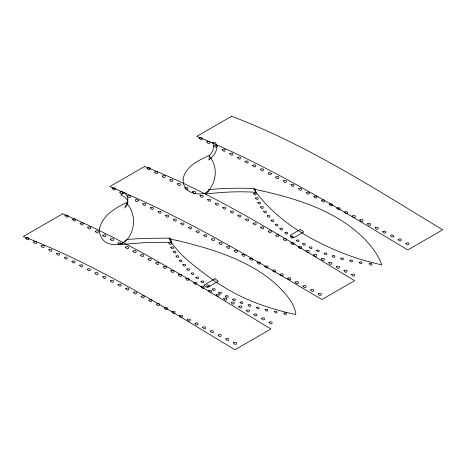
<?xml version="1.0" encoding="UTF-8"?>
<svg xmlns="http://www.w3.org/2000/svg" width="466" height="466" viewBox="0 0 466 466"><rect width="100%" height="100%" fill="white"/><g stroke="black" fill="none" stroke-linecap="round" stroke-linejoin="round"><path stroke-width="0.7" d="M213.591 146.639L212.764 150.996L209.455 155.912L208.902 160.071C212.77 156.751 216.847 152.388 216.69 146.936A28.024 16.176 0 0 0 216.008 143.819L215.548 142.8L212.222 142.159L212.694 143.056A26.626 15.372 0 0 1 213.591 146.639M183.039 179.16L183.4 183.447A35.329 20.399 0 0 0 186.738 189.499C192.505 194.619 201.627 195.382 208.349 191.736L212.607 184.565A85.191 49.186 0 0 0 214.849 177.266C216.241 169.63 214.15 161.376 208.902 155.592C198.464 160.38 185.276 166.618 183.039 179.16M127.865 202.127L127.352 204.743L124.69 208.052L127.072 202.663A20.615 11.9 0 0 0 127.847 199.355L126.898 195.749L124.69 192.697L120.811 194.934L124.678 197.095L127.002 199.535A14.79 8.539 0 0 1 127.865 202.127M99.683 228.095C98.21 235.563 103.679 243.421 111.327 244.225A11.918 6.879 0 0 0 116.191 244.475C125.01 244.685 130.457 236.804 132.484 229.068A81.323 46.95 0 0 0 133.433 218.973C132.868 212.945 130.23 207.23 126.35 202.611C115.422 208.057 102.741 215.304 99.683 228.095M209.537 285.978C205.582 288.664 206.077 282.087 209.537 285.978M87.637 227.338C90.526 232.027 93.072 224.868 87.637 227.338M138.501 200.741C133.928 203.863 134.563 196.291 138.501 200.741M206.753 141.938C209.642 146.627 212.187 139.462 206.753 141.938M271.468 173.87C266.896 176.993 267.531 169.42 271.468 173.87M329.194 204.306C332.083 208.995 334.629 201.836 329.194 204.306M393.91 236.245C389.337 239.367 389.972 231.794 393.91 236.245M25.735 238.132C28.543 242.844 31.205 235.691 25.735 238.132M33.435 242C36.243 246.712 38.905 239.565 33.435 242M41.084 245.902C43.891 250.615 46.548 243.468 41.084 245.902M48.784 249.77C51.592 254.488 54.248 247.335 48.784 249.77M64.96 215.484C67.768 220.197 70.43 213.044 64.96 215.484M56.485 253.644C59.293 258.356 61.955 251.203 56.485 253.644M72.55 219.416C75.358 224.129 78.02 216.981 72.55 219.416M64.186 257.512C66.993 262.224 69.655 255.077 64.186 257.512M80.082 223.383C82.896 228.095 85.552 220.948 80.082 223.383M71.886 261.385C74.694 266.098 77.356 258.945 71.886 261.385M79.587 265.253C82.395 269.965 85.057 262.818 79.587 265.253M95.21 231.282C98.017 236 100.679 228.847 95.21 231.282M87.229 269.156C90.043 273.868 92.699 266.721 87.229 269.156M112.108 188.264C114.916 192.976 117.578 185.823 112.108 188.264M102.747 235.248C105.555 239.967 108.211 232.814 102.747 235.248M94.93 273.024C97.744 277.742 100.4 270.589 94.93 273.024M119.756 192.167C122.564 196.879 125.22 189.726 119.756 192.167M110.337 239.186C113.145 243.899 115.801 236.745 110.337 239.186M102.636 276.897C105.444 281.61 108.1 274.462 102.636 276.897M127.399 196.07C130.206 200.782 132.868 193.629 127.399 196.07M117.869 243.153C120.677 247.865 123.339 240.712 117.869 243.153M110.337 280.765C113.145 285.483 115.801 278.33 110.337 280.765M125.406 247.12C128.214 251.832 130.87 244.679 125.406 247.12M118.038 284.639C120.845 289.351 123.502 282.198 118.038 284.639M147.011 168.11C149.819 172.822 152.481 165.675 147.011 168.11M142.637 203.904C145.444 208.617 148.101 201.463 142.637 203.904M132.996 251.052C135.804 255.764 138.466 248.617 132.996 251.052M125.738 288.506C128.546 293.219 131.208 286.072 125.738 288.506M154.549 172.076C157.357 176.789 160.013 169.641 154.549 172.076M150.279 207.807C153.087 212.519 155.749 205.366 150.279 207.807M140.528 255.019C143.336 259.731 145.998 252.584 140.528 255.019M133.381 292.409C136.194 297.122 138.851 289.974 133.381 292.409M162.139 176.014C164.947 180.726 167.603 173.573 162.139 176.014M157.927 211.71C160.735 216.422 163.397 209.269 157.927 211.71M148.066 258.985C150.873 263.698 153.535 256.545 148.066 258.985M141.082 296.283C143.895 300.995 146.551 293.842 141.082 296.283M169.729 179.946C172.536 184.658 175.193 177.511 169.729 179.946M165.57 215.612C168.383 220.325 171.039 213.172 165.57 215.612M155.656 262.917C158.463 267.63 161.125 260.482 155.656 262.917M148.782 300.151C151.596 304.863 154.252 297.716 148.782 300.151M177.261 183.913C180.068 188.625 182.73 181.472 177.261 183.913M173.16 219.544C175.973 224.257 178.629 217.109 173.16 219.544M168.657 242.984C171.133 247.131 173.469 240.84 168.657 242.984M163.187 266.884C166.001 271.596 168.657 264.449 163.187 266.884M156.483 304.024C159.296 308.737 161.952 301.584 156.483 304.024M170.707 247.3C173.183 251.448 175.519 245.157 170.707 247.3M184.851 187.845C187.658 192.557 190.32 185.41 184.851 187.845M199.093 138.041C201.9 142.759 204.557 135.606 199.093 138.041M173.148 251.716C175.618 255.863 177.96 249.572 173.148 251.716M180.808 223.447C183.616 228.159 186.278 221.012 180.808 223.447M170.725 270.851C173.533 275.563 176.195 268.416 170.725 270.851M175.973 256.096C178.443 260.244 180.785 253.953 175.973 256.096M164.189 307.892C166.997 312.604 169.653 305.457 164.189 307.892M192.441 191.782C195.254 196.495 197.91 189.342 192.441 191.782M179.183 260.447C181.658 264.595 184 258.304 179.183 260.447M188.45 227.35C191.264 232.062 193.92 224.915 188.45 227.35M178.315 274.789C181.123 279.501 183.785 272.348 178.315 274.789M171.89 311.76C174.698 316.478 177.354 309.325 171.89 311.76M182.788 264.764C185.258 268.917 187.6 262.62 182.788 264.764M200.03 195.714C202.844 200.427 205.5 193.279 200.03 195.714M214.436 145.817C217.243 150.53 219.905 143.377 214.436 145.817M186.72 269.086C189.19 273.233 191.532 266.942 186.72 269.086M196.099 231.252C198.906 235.965 201.568 228.818 196.099 231.252M185.847 278.75C188.66 283.468 191.316 276.315 185.847 278.75M179.532 315.663C182.34 320.381 185.002 313.228 179.532 315.663M207.568 199.681C210.376 204.393 213.038 197.246 207.568 199.681M191.095 273.274C193.571 277.421 195.912 271.13 191.095 273.274M222.084 149.72C224.892 154.432 227.554 147.279 222.084 149.72M203.689 235.184C206.496 239.903 209.158 232.75 203.689 235.184M193.437 282.687C196.25 287.4 198.906 280.247 193.437 282.687M195.807 277.398C198.277 281.551 200.619 275.255 195.807 277.398M187.233 319.536C190.041 324.249 192.703 317.096 187.233 319.536M215.158 203.613C217.966 208.331 220.628 201.178 215.158 203.613M229.726 153.623C232.54 158.335 235.196 151.182 229.726 153.623M200.957 281.4C203.432 285.547 205.774 279.256 200.957 281.4M211.337 239.087C214.144 243.8 216.801 236.652 211.337 239.087M200.974 286.654C203.782 291.367 206.444 284.213 200.974 286.654M194.934 323.404C197.747 328.116 200.403 320.969 194.934 323.404M222.748 207.551C225.556 212.263 228.218 205.11 222.748 207.551M237.375 157.525C240.182 162.238 242.844 155.085 237.375 157.525M218.979 242.99C221.787 247.702 224.449 240.555 218.979 242.99M208.512 290.621C211.319 295.333 213.976 288.18 208.512 290.621M202.634 327.278C205.448 331.99 208.104 324.837 202.634 327.278M212.374 289.077C214.843 293.225 217.185 286.934 212.374 289.077M230.28 211.517C233.093 216.23 235.749 209.077 230.28 211.517M245.017 161.422C247.83 166.141 250.487 158.988 245.017 161.422M226.627 246.893C229.435 251.605 232.091 244.458 226.627 246.893M216.102 294.553C218.909 299.265 221.566 292.118 216.102 294.553M218.688 292.66C221.158 296.807 223.499 290.516 218.688 292.66M210.335 331.145C213.148 335.858 215.805 328.711 210.335 331.145M237.87 215.449C240.683 220.162 243.339 213.014 237.87 215.449M252.665 165.325C255.473 170.043 258.135 162.89 252.665 165.325M234.27 250.795C237.078 255.508 239.74 248.361 234.27 250.795M223.633 298.52C226.441 303.232 229.103 296.085 223.633 298.52M225.445 296.05C227.921 300.197 230.256 293.906 225.445 296.05M218.036 335.019C220.849 339.731 223.505 332.578 218.036 335.019M245.465 219.387C248.273 224.099 250.929 216.946 245.465 219.387M253.37 193.565C255.84 197.712 258.181 191.421 253.37 193.565M260.313 169.228C263.121 173.946 265.777 166.793 260.313 169.228M241.86 254.727C244.673 259.445 247.33 252.292 241.86 254.727M231.171 302.486C233.979 307.199 236.635 300.052 231.171 302.486M255.42 198.073C257.89 202.221 260.232 195.93 255.42 198.073M232.592 299.277C235.068 303.43 237.404 297.133 232.592 299.277M225.684 338.916C228.491 343.634 231.153 336.481 225.684 338.916M257.745 202.553C260.22 206.7 262.562 200.409 257.745 202.553M253.055 223.319C255.863 228.031 258.519 220.884 253.055 223.319M260.517 207.032C262.987 211.18 265.329 204.889 260.517 207.032M249.508 258.63C252.316 263.348 254.978 256.195 249.508 258.63M238.761 306.418C241.569 311.137 244.225 303.983 238.761 306.418M240.072 302.253C242.547 306.401 244.883 300.11 240.072 302.253M233.384 342.79C236.192 347.502 238.854 340.355 233.384 342.79M263.622 211.506C266.092 215.659 268.433 209.362 263.622 211.506M260.587 227.286C263.395 231.998 266.057 224.851 260.587 227.286M275.656 177.004C278.464 181.717 281.126 174.564 275.656 177.004M267.111 215.892C269.581 220.039 271.923 213.748 267.111 215.892M257.15 262.533C259.964 267.251 262.62 260.098 257.15 262.533M246.293 310.385C249.1 315.098 251.762 307.95 246.293 310.385M248.052 305.003C250.522 309.156 252.863 302.859 248.052 305.003M268.177 231.218C270.985 235.936 273.647 228.783 268.177 231.218M270.991 220.243C273.46 224.391 275.802 218.094 270.991 220.243M283.305 180.907C286.112 185.619 288.769 178.466 283.305 180.907M253.83 314.352C256.638 319.064 259.3 311.917 253.83 314.352M264.799 266.435C267.606 271.148 270.268 264.001 264.799 266.435M275.196 224.525C277.672 228.678 280.014 222.381 275.196 224.525M256.364 307.502C258.834 311.649 261.176 305.358 256.364 307.502M275.767 235.155C278.575 239.868 281.237 232.715 275.767 235.155M279.85 228.684C282.326 232.831 284.668 226.54 279.85 228.684M290.947 184.81C293.755 189.522 296.417 182.369 290.947 184.81M272.389 270.373C275.196 275.086 277.858 267.933 272.389 270.373M261.42 318.29C264.228 323.002 266.89 315.849 261.42 318.29M265.061 309.709C267.531 313.857 269.872 307.56 265.061 309.709M283.305 239.122C286.112 243.835 288.769 236.681 283.305 239.122M284.895 232.685C287.365 236.833 289.706 230.536 284.895 232.685M298.595 188.713C301.403 193.425 304.065 186.272 298.595 188.713M268.952 322.256C271.765 326.969 274.422 319.816 268.952 322.256M280.037 274.276C282.845 278.988 285.501 271.835 280.037 274.276M290.324 236.588C292.794 240.736 295.135 234.439 290.324 236.588M274.258 311.626C276.728 315.773 279.07 309.482 274.258 311.626M290.895 243.054C293.702 247.766 296.364 240.619 290.895 243.054M306.238 192.609C309.051 197.328 311.707 190.175 306.238 192.609M296.254 240.328C298.723 244.475 301.065 238.184 296.254 240.328M287.679 278.179C290.487 282.891 293.149 275.738 287.679 278.179M298.485 246.992C301.292 251.704 303.954 244.551 298.485 246.992M283.841 313.193C286.316 317.34 288.652 311.049 283.841 313.193M302.51 243.881C304.985 248.029 307.327 241.732 302.51 243.881M313.886 196.512C316.694 201.23 319.356 194.077 313.886 196.512M295.327 282.081C298.135 286.794 300.791 279.641 295.327 282.081M306.075 250.924C308.882 255.636 311.544 248.489 306.075 250.924M309.273 247.271C311.742 251.419 314.084 245.128 309.273 247.271M321.528 200.415C324.342 205.133 326.998 197.98 321.528 200.415M302.917 286.013C305.725 290.726 308.381 283.578 302.917 286.013M313.606 254.89C316.42 259.603 319.076 252.456 313.606 254.89M316.472 250.405C318.948 254.553 321.284 248.262 316.472 250.405M310.56 289.916C313.368 294.629 316.03 287.475 310.56 289.916M321.196 258.822C324.01 263.54 326.666 256.387 321.196 258.822M324.062 253.318C326.538 257.465 328.874 251.168 324.062 253.318M336.877 208.191C339.685 212.904 342.347 205.751 336.877 208.191M318.208 293.819C321.016 298.531 323.678 291.378 318.208 293.819M328.786 262.76C331.6 267.472 334.256 260.319 328.786 262.76M332.206 255.968C334.681 260.115 337.023 253.824 332.206 255.968M344.525 212.094C347.333 216.806 349.989 209.653 344.525 212.094M336.324 266.727C339.132 271.439 341.794 264.286 336.324 266.727M340.687 258.368C343.157 262.515 345.498 256.224 340.687 258.368M352.168 215.997C354.976 220.709 357.638 213.556 352.168 215.997M343.914 270.659C346.721 275.371 349.383 268.224 343.914 270.659M349.774 260.482C352.244 264.63 354.585 258.333 349.774 260.482M359.816 219.9C362.624 224.612 365.28 217.459 359.816 219.9M351.504 274.596C354.311 279.309 356.973 272.156 351.504 274.596M367.458 223.797C370.266 228.515 372.928 221.362 367.458 223.797M359.187 262.271C361.663 266.418 364.004 260.127 359.187 262.271M375.107 227.699C377.914 232.418 380.576 225.264 375.107 227.699M369.218 263.773C371.687 267.921 374.029 261.63 369.218 263.773M382.749 231.602C385.563 236.32 388.219 229.167 382.749 231.602M398.098 239.378C400.906 244.091 403.568 236.938 398.098 239.378M405.74 243.281C408.554 247.994 411.21 240.84 405.74 243.281M208.902 189.499L205.576 193.978C222.299 192.155 239.186 191.06 255.991 192.376L254.885 188.538L249.089 188.346A211.611 122.174 0 0 0 220.447 188.718L208.902 189.499M126.903 239.396L121.364 244.516L146.988 242.436L171.779 242.273L170.119 238.12L145.45 238.347L126.903 239.396M62.636 213.807L23.3 236.518C98.215 265.474 166.42 308.457 234.94 349.75L270.95 328.961C202.984 288.052 135.868 244.918 62.636 213.807M144.635 166.467L109.731 186.621C183.994 217.179 252.916 258.828 321.924 299.533L354.609 280.66C286.392 239.53 218.968 195.976 144.635 166.467M231.614 116.25L196.71 136.398C270.996 166.444 339.207 209.013 407.797 249.951L442.7 229.802C374.379 188.41 306.692 144.646 231.614 116.25M214.995 278.738L203.916 285.14L207.236 287.697L218.321 281.301L214.995 278.738M300.314 229.482L290.341 235.237L293.667 237.8L303.64 232.039L300.314 229.482M262.684 191.002L253.778 189.179C276.676 221.373 312.96 242.186 349.424 255.63A223.266 128.901 0 0 0 365.793 260.849L381.759 264.985C379.231 257.372 374.687 250.597 369.579 244.481A169.146 97.656 0 0 0 359.595 234.281C332.811 210.096 297.174 198.947 262.684 191.002M177.919 240.683L169.012 238.755C177.511 252.817 190.658 263.249 203.619 272.989C222.859 287.947 244.464 299.819 267.799 307.042A194.229 112.137 0 0 0 295.881 314.567C294.25 301.729 284.138 292.17 275.383 283.538C248.063 259.877 212.414 248.995 177.919 240.683"/></g></svg>
